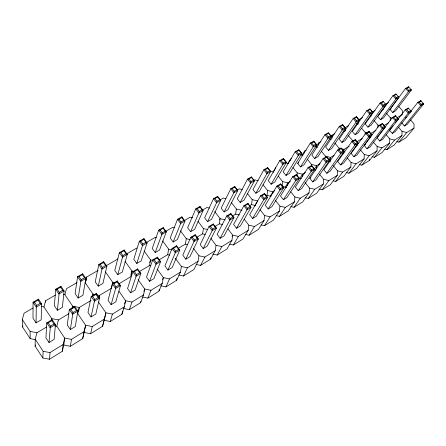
<?xml version="1.0" encoding="UTF-8"?>
<svg xmlns="http://www.w3.org/2000/svg" width="446" height="446" viewBox="0 0 446 446"><rect width="100%" height="100%" fill="white"/><g stroke="black" fill="none" stroke-linecap="round" stroke-linejoin="round"><path stroke-width="0.67" d="M396.884 141.65L398.869 142.157L406.044 137.702L414.022 128.052L414.044 123.955L410.493 119.89M54.78 325.836L56.809 326.232L64.709 338.074L63.811 345.037L62.245 351.342L49.528 359.247L42.833 357.993L35.134 346.219L35.212 339.211L36.962 332.738L46.484 327.052M36.048 322.865L36.271 307.082L36.644 305.415L34.498 302.182L33.054 302.237L33.01 318.26L36.048 322.865L41.155 319.854L41.679 303.955L38.462 299.132L33.054 302.237L36.271 307.082L41.679 303.955L40.252 303.33L38.105 300.108L38.462 299.132M190.598 231.719L198.883 212.987L203.12 210.534L202.071 209.86L199.992 207.111L200.003 206.426L195.766 208.856L187.643 227.767L190.598 231.719L194.646 229.333L203.12 210.534L200.003 206.426M384.809 149.137L386.816 149.65L394.158 145.089L401.974 135.484L402.036 131.314L398.462 127.188M185.809 259.193L194.021 241.52L198.364 238.917L197.288 238.264L195.17 235.421L195.192 234.663L190.843 237.25L182.804 255.112L185.809 259.193L189.963 256.667L198.364 238.917L195.192 234.663M372.103 156.713L374.484 157.31L381.993 152.644L389.642 143.094L389.748 138.845L386.152 134.659M390.205 120.47L390.272 117.733L386.297 113.145M383.209 109.577L383.248 108.233M359.448 164.552L361.862 165.154L369.55 160.376L377.009 150.882L377.165 146.561L373.335 142.062M377.818 127.846L377.918 125.07L373.921 120.409M369.935 138.059L369.985 136.844M370.81 116.791L370.894 114.739M369.55 160.376L369.6 159.161M42.833 357.993L43.139 351.297L35.212 339.211M45.537 302.065L45.598 300.755L55.432 295.074M346.492 172.58L348.945 173.182L356.817 168.293L364.081 158.86L364.276 154.461L360.429 149.889M365.185 134.391L365.268 132.573L361.695 128.37M357.006 145.825L357.101 143.974M357.168 142.737L357.229 141.505L362.275 138.494M358.16 123.475L358.266 121.384M333.223 180.803L335.71 181.405L343.771 176.399L350.829 167.033L351.08 162.55L347.211 157.906M352.245 141.494L352.318 140.256L348.092 135.238M173.154 242.011L180.636 223.546L184.995 221.021L183.908 220.352L181.817 217.553L181.862 216.834L177.502 219.337L170.188 237.98L173.154 242.011L177.318 239.552L184.995 221.021L181.862 216.834M343.81 153.156L344.039 149.377L349.207 146.294M345.171 131.118L345.394 127.478L348.772 125.521M318.996 189.071L322.157 189.829L330.414 184.7L337.254 175.406L337.555 170.84L333.229 165.6M338.966 149.388L339.049 148.128L334.801 143.032M49.032 342.528L50.409 326.115L48.229 322.832L46.763 322.865L45.949 337.856L49.032 342.528L54.128 339.423L55.427 324.554L52.16 319.659L46.763 322.865L50.03 327.788L55.427 324.554L54.011 323.958L51.831 320.685L52.16 319.659M167.93 270.086L175.295 252.737L179.766 250.055L178.651 249.409L176.521 246.515L176.577 245.724L172.1 248.389L164.914 265.933L167.93 270.086L172.201 267.488L179.766 250.055L176.577 245.724M51.569 320.635L51.714 318.6L43.931 306.937L41.238 306.402M330.207 161.937L330.531 157.449L334.054 155.342M331.919 138.227L332.142 135.138L334.444 133.806M49.528 359.247L50.024 352.591L63.098 344.529L64.709 338.074L71.46 339.373L84.138 331.551L85.632 325.251L77.749 313.644L79.26 307.484L91.001 300.47M305.058 197.701L308.27 198.459L316.732 193.202L323.339 183.992L323.696 179.337L319.347 174.012M325.363 157.471L325.463 156.189L321.187 151.016M316.409 168.984L316.682 165.717L320.055 163.699M318.405 144.872L318.561 142.982L320.925 141.616M290.775 206.543L294.037 207.306L302.706 201.915L309.067 192.795L309.479 188.045L305.109 182.637M311.364 166.414L311.531 164.451L307.238 159.194M57.411 310.265L59.246 292.359L57.105 289.198L55.666 289.259L54.384 305.755L57.411 310.265L62.368 307.344L64.112 290.97L60.901 286.254L55.666 289.259L58.878 294.003L64.112 290.97L62.741 290.34L60.6 287.185L60.901 286.254M302.237 176.856L302.488 174.191L305.371 172.468M304.473 152.95L304.651 151.027L306.346 150.046M276.124 215.608L279.441 216.377L288.333 210.846L294.432 201.826L294.906 196.981L290.759 191.791M296.93 176.254L297.259 172.92L292.938 167.585M287.648 185.597L287.932 182.882L290.296 181.472M290.262 160.571L290.396 159.267L291.556 158.598M155.219 252.587L161.842 234.418L166.336 231.82L165.204 231.151L163.108 228.302L163.186 227.549L158.698 230.13L152.242 248.483L155.219 252.587L159.501 250.061L166.336 231.82L163.186 227.549M261.105 224.907L264.472 225.676L273.593 220.006L279.413 211.086L279.954 206.147L275.366 200.338M278.276 176.181L282.619 181.606L282.101 186.367L286.767 187.476M149.538 281.292L156 264.3L160.61 261.534L159.451 260.893L157.31 257.944L157.405 257.119L152.788 259.862L146.505 277.061L149.538 281.292L153.931 278.616L160.61 261.534L157.405 257.119M272.796 193.614L273.002 191.797L274.708 190.776M245.462 234.395L249.113 235.22L258.474 229.406L264.004 220.597L264.606 215.552L259.996 209.648M265.855 196.067L267.02 195.37L267.6 190.52L263.068 184.783M62.245 351.342L63.098 344.529M229.64 244.191L233.353 245.01L242.959 239.045L248.177 230.359L248.851 225.208L244.218 219.203M249.292 205.957L251.544 204.608L252.191 199.657L247.223 193.302M212.764 254.103L217.174 255.067L227.036 248.94L231.926 240.383L232.673 235.126L227.861 228.809M232.188 216.171L235.655 214.097L236.374 209.04L231.385 202.579M72.403 308.086L72.676 306.168L64.91 294.734L63.594 294.466M70.356 329.533L72.971 312.618L76.456 310.533L77.816 311.141L75.302 326.522L70.356 329.533L67.285 324.956L69.331 309.457L74.56 306.352L77.816 311.141L72.592 314.274L69.331 309.457L70.791 309.407L74.281 307.333L74.56 306.352M196.073 264.428L200.555 265.392L210.685 259.098L215.228 250.685L216.048 245.311L210.813 238.348M214.587 226.674L219.343 223.836L220.134 218.679L214.704 211.555M136.771 263.463L142.491 245.618L147.113 242.942L145.942 242.278L143.835 239.374L143.958 238.588L139.33 241.247L133.783 259.288L136.771 263.463L141.176 260.865L147.113 242.942L143.958 238.588M210.685 259.098L210.891 257.782M63.811 345.037L70.373 346.291L71.46 339.373M78.139 298.04L81.139 279.714L84.523 277.758L85.838 278.399L82.945 295.207L78.139 298.04L75.118 293.619L77.571 276.687L82.644 273.777L85.838 278.399L80.765 281.331L77.571 276.687L79.003 276.615L82.387 274.669L82.644 273.777M130.606 292.827L136.108 276.213L140.864 273.37L139.654 272.735L137.507 269.724L137.641 268.86L132.886 271.686L127.562 288.512L130.606 292.827L135.127 290.073L140.864 273.37L137.641 268.86M178.918 275.031L183.484 276.002L193.893 269.535L198.063 261.272L198.966 255.781L193.302 248.149M196.814 237.289L202.584 233.843L203.454 228.575L197.89 221.177M78.624 311.297L79.26 307.484L72.676 306.168L72.213 308.019M86.056 280.807L86.719 276.988L98.114 270.404M160.632 285.797L165.94 286.906L176.638 280.255L180.413 272.16L181.405 266.546L175.306 258.217M178.249 248.377L185.363 244.124L186.316 238.744L180.323 230.677M176.638 280.255L176.962 278.427M142.497 297.003L147.905 298.112L158.899 291.277L162.26 283.355L163.342 277.618L157.137 269.022M158.993 259.873L167.663 254.699L168.694 249.197L162.679 240.985M159.016 290.653L159.255 289.404M111.115 304.702L115.598 288.506L120.504 285.568L119.244 284.938L117.086 281.872L117.27 280.969L112.364 283.885L108.066 300.303L111.115 304.702L115.776 301.864L120.504 285.568L117.27 280.969M117.794 274.652L122.544 257.158L127.311 254.404L126.095 253.746L123.977 250.78L124.139 249.961L119.372 252.698L114.795 270.399L117.794 274.652L122.327 271.982L127.311 254.404L124.139 249.961M123.152 308.392L129.351 309.641L140.663 302.611L143.584 294.878L144.755 289.008L138.132 279.703M139.347 271.603L149.455 265.571L150.581 259.946L144.136 251.02M70.373 346.291L82.716 338.62L84.138 331.551M82.716 338.62L85.632 325.251L92.244 326.55L104.542 318.962L105.925 312.813L98.466 302.003M140.663 302.611L140.919 301.334M92.746 295.414L93.013 294.098L85.275 282.887L86.719 276.988M84.177 332.465L90.61 333.714L102.591 326.271L103.946 320.256L110.262 321.505L121.903 314.274L124.35 306.742L125.627 300.738L118.976 291.249M121.903 314.274L122.594 311.007M91.045 316.933L94.814 299.556L98.192 297.532L99.497 298.151L95.84 314.006L91.045 316.933L87.979 312.445L91.19 296.467L96.252 293.457L99.497 298.151L94.435 301.184L91.19 296.467L92.645 296.412L96.024 294.399L96.252 293.457M98.259 286.176L102.346 267.461L105.63 265.565L106.895 266.217L102.926 283.422L98.259 286.176L95.249 281.839L98.795 264.511L103.712 261.685L106.895 266.217L101.978 269.061L98.795 264.511L100.222 264.428L103.505 262.543L103.712 261.685M90.61 333.714L92.244 326.55M99.023 297.376L99.475 295.414L111.439 288.267L112.76 282.385L105.434 271.932M98.85 298.09L99.475 295.414L96.888 294.89M126.095 253.746L122.912 255.58L122.544 257.158L119.372 252.698L120.794 252.609L123.977 250.78M119.244 284.938L115.971 286.901L115.598 288.506L112.364 283.885L113.814 283.818L117.086 281.872M92.539 296.105L93.013 294.098L94.953 294.494M145.942 242.278L142.854 244.062L142.491 245.618L139.33 241.247L140.746 241.147L143.835 239.374M139.654 272.735L136.482 274.63L136.108 276.213L132.886 271.686L134.33 271.614L137.507 269.724M165.204 231.151L162.21 232.884L161.842 234.418L158.698 230.13L160.108 230.025L163.108 228.302M159.451 260.893L156.373 262.739L156 264.3L152.788 259.862L154.227 259.778L157.31 257.944M183.908 220.352L180.998 222.03L180.636 223.546L177.502 219.337L178.907 219.226L181.817 217.553M178.651 249.409L175.663 251.198L175.295 252.737L172.1 248.389L173.533 248.294L176.521 246.515M202.071 209.86L199.245 211.488L198.883 212.987L195.766 208.856L197.165 208.739L199.992 207.111M197.288 238.264L194.389 239.998L194.021 241.52L190.843 237.25L192.271 237.149L195.17 235.421M217.626 196.307L217.654 196.97L214.905 198.548L213.511 198.671L216.617 202.724L220.731 200.343L219.722 199.663L216.973 201.252L216.617 202.724L207.568 221.712L204.63 217.826L213.511 198.671L217.626 196.307L220.731 200.343L211.51 219.387L207.568 221.712M213.266 223.925L213.283 224.65L210.462 226.328L209.04 226.434L212.207 230.621L216.427 228.096L215.39 227.438L212.575 229.121L212.207 230.621L203.198 248.6L200.204 244.592L209.04 226.434L213.266 223.925L216.427 228.096L207.234 246.142L203.198 248.6M234.763 186.473L234.819 187.108L232.149 188.641L230.76 188.77L233.849 192.75L237.852 190.436L236.876 189.751L234.206 191.295L233.849 192.75L224.093 211.967L221.166 208.148L230.76 188.77L234.763 186.473L237.852 190.436L227.928 209.704L224.093 211.967M230.827 213.489L230.872 214.186L228.135 215.814L226.724 215.925L229.874 220.04L233.972 217.581L232.974 216.918L230.236 218.557L229.874 220.04L220.112 238.298L217.135 234.356L226.724 215.925L230.827 213.489L233.972 217.581L224.043 235.901L220.112 238.298M251.433 176.906L251.516 177.514L248.913 179.008L247.536 179.141L250.607 183.055L254.499 180.803L253.562 180.117L250.964 181.617L250.607 183.055L240.177 202.484L237.266 198.726L247.536 179.141L251.433 176.906L254.499 180.803L243.917 200.276L240.177 202.484M247.898 203.343L247.976 204.012L245.311 205.595L243.906 205.718L247.039 209.754L251.026 207.362L250.061 206.699L247.402 208.288L247.039 209.754L236.575 228.268L233.609 224.399L243.906 205.718L247.898 203.343L251.026 207.362L240.4 225.938L236.575 228.268M267.645 167.601L267.756 168.187L265.225 169.636L263.854 169.775L266.914 173.622L270.7 171.431L269.797 170.74L267.265 172.201L266.914 173.622L255.848 193.241L252.949 189.55L263.854 169.775L267.645 167.601L270.7 171.431L259.488 191.094L255.848 193.241M264.495 193.48L264.601 194.121L262.014 195.66L260.615 195.788L263.731 199.752L267.606 197.427L266.68 196.758L264.093 198.308L263.731 199.752L252.603 218.501L249.654 214.699L260.615 195.788L264.495 193.48L267.606 197.427L256.327 216.232L252.603 218.501M282.742 159.718L283.427 158.547L283.561 159.105L281.103 160.515L279.737 160.66L282.775 164.44L286.466 162.305L285.591 161.614L283.132 163.035L282.775 164.44L271.118 184.237L268.236 180.608L279.737 160.66L283.427 158.547L286.466 162.305L274.664 182.141L271.118 184.237M280.64 183.886L280.774 184.505L278.259 185.999L276.866 186.133L279.965 190.024L283.734 187.766L282.842 187.091L280.322 188.597L279.965 190.024L268.208 208.99L265.275 205.255L276.866 186.133L280.64 183.886L283.734 187.766L271.837 206.782L268.208 208.99M298.792 149.728L298.954 150.263L296.557 151.64L295.196 151.791L298.223 155.503L301.814 153.424L300.972 152.733L298.575 154.115L298.223 155.503L285.998 175.462L283.132 171.888L295.196 151.791L298.792 149.728L301.814 153.424L289.46 173.416L285.998 175.462M295.603 175.724L296.35 174.553L296.512 175.144L294.059 176.599L292.676 176.733L295.759 180.563L299.428 178.367L298.564 177.686L296.116 179.153L295.759 180.563L283.416 199.73L280.495 196.05L292.676 176.733L296.35 174.553L299.428 178.367L286.951 197.572L283.416 199.73M313.031 142.296L313.755 141.137L313.939 141.65L311.609 142.993L310.254 143.149L313.265 146.801L316.76 144.777L315.946 144.08L313.616 145.429L313.265 146.801L300.509 166.904L297.655 163.387L310.254 143.149L313.755 141.137L316.76 144.777L303.888 164.909L300.509 166.904M311.642 165.466L311.832 166.029L309.446 167.451L308.069 167.59L311.13 171.353L314.703 169.212L313.873 168.532L311.486 169.959L311.13 171.353L298.235 190.698L295.33 187.08L308.069 167.59L311.642 165.466L314.703 169.212L301.68 188.602L298.235 190.698M56.809 326.232L58.432 319.921L68.823 313.711M64.91 294.734L66.465 288.696L77.052 282.574M330.536 135.651L328.267 136.967L327.916 138.321L314.664 158.553L311.826 155.096L324.928 134.725L328.334 132.769L331.322 136.348L327.916 138.321L324.928 134.725L326.271 134.569L328.546 133.265L331.322 136.348M326.539 156.613L326.745 157.159L324.42 158.542L323.055 158.681L326.098 162.383L329.577 160.298L328.78 159.618L326.455 161.006L326.098 162.383L312.679 181.896L309.792 178.339L323.055 158.681L326.539 156.613L329.577 160.298L316.041 179.85L312.679 181.896M344.758 127.439L342.779 125.086L340.56 126.363L339.222 126.525L342.199 130.059L345.516 128.136L344.758 127.439L342.545 128.716L342.199 130.059L328.473 150.413L325.647 147.007L339.222 126.525L342.545 124.612L345.516 128.136L331.685 148.518L328.473 150.413M343.297 150.932L341.274 148.512L339.01 149.862L337.65 150.007L340.683 153.647L344.072 151.618L343.297 150.932L341.034 152.287L340.683 153.647L326.773 173.316L323.896 169.809L337.65 150.007L341.045 147.994L344.072 151.618L330.046 171.32L326.773 173.316M112.409 283.728L112.76 282.385L114.661 282.775M358.623 119.433L356.649 117.12L354.486 118.357L353.16 118.524L356.12 122.003L359.353 120.13L358.623 119.433L356.46 120.676L356.12 122.003L341.948 142.464L339.138 139.107L353.16 118.524L356.399 116.662L359.353 120.13L345.087 140.613L341.948 142.464M357.441 142.475L355.434 140.094L353.226 141.404L351.877 141.555L354.888 145.134L358.188 143.155L357.441 142.475L355.239 143.79L354.888 145.134L340.515 164.942L337.655 161.491L351.877 141.555L355.183 139.592L358.188 143.155L343.71 162.991L340.515 164.942M51.218 320.496L51.714 318.6L58.432 319.921M372.142 111.623L370.18 109.342L368.073 110.558L366.751 110.725L369.689 114.148L372.85 112.32L372.142 111.623L370.035 112.838L369.689 114.148L355.105 134.703L352.312 131.403L366.751 110.725L369.912 108.908L372.85 112.32L358.166 132.897L355.105 134.703M371.234 134.224L369.238 131.882L367.086 133.164L365.737 133.315L368.736 136.838L371.953 134.909L371.234 134.224L369.082 135.512L368.736 136.838L353.923 156.769L351.086 153.374L365.737 133.315L368.965 131.403L371.953 134.909L357.045 154.868L353.923 156.769M383.097 101.342L383.382 101.76L381.324 102.942L380.009 103.115L382.936 106.483L386.013 104.704L385.327 104.002L383.276 105.189L382.936 106.483L367.95 127.127L365.174 123.876L380.009 103.115L383.097 101.342L386.013 104.704L370.944 125.365L367.95 127.127M384.675 126.185L382.69 123.876L380.594 125.125L379.256 125.287L382.233 128.749L385.372 126.87L384.675 126.185L382.579 127.439L382.233 128.749L367.013 148.797L364.187 145.452L379.256 125.287L382.4 123.414L385.372 126.87L370.063 146.94L367.013 148.797M395.959 93.961L396.26 94.362L394.253 95.516L392.948 95.689L395.853 99.006L398.858 97.267L398.2 96.57L396.193 97.73L395.853 99.006L380.499 119.729L377.74 116.523L392.948 95.689L395.959 93.961L398.858 97.267L383.421 118.006L380.499 119.729M104.113 319.631L105.925 312.813L112.414 314.107L124.35 306.742M102.591 326.271L104.542 318.962M394.671 116.724L395.507 115.626L395.819 116.071L393.773 117.287L392.441 117.449L395.401 120.86L398.462 119.026L397.787 118.341L395.747 119.561L395.401 120.86L379.797 141.008L376.987 137.714L392.441 117.449L395.507 115.626L398.462 119.026L382.774 139.197L379.797 141.008M408.514 86.753L408.837 87.143L406.875 88.263L405.576 88.442L408.464 91.709L411.402 90.014L410.76 89.317L408.804 90.443L408.464 91.709L392.759 112.498L390.016 109.337L405.576 88.442L408.514 86.753L411.402 90.014L395.619 110.814L392.759 112.498M392.279 133.404L395.184 131.631L411.234 111.372L410.582 110.686L408.592 111.879L408.246 113.167L392.279 133.404L389.486 130.16L392.904 125.755M35.134 346.219L35.468 344.953M404.472 125.973L407.315 124.244L423.7 103.907L423.07 103.221L421.124 104.381L420.784 105.652L404.472 125.973L401.695 122.778M43.931 306.937L45.598 300.755M35.496 339.64L30.166 338.625L22.579 327.018L22.924 325.781M22.579 327.018L22.3 319.52L24.09 313.187L33.037 308.019M110.262 321.505L112.414 314.107M130.946 274.184L131.944 271.001L125.025 261.289M124.596 303.927L125.627 300.738L131.988 302.031L143.584 294.878M129.351 309.641L131.988 302.031M149.65 262.543L150.581 259.946L152.616 260.38M143.852 291.428L144.755 289.008L150.999 290.301L162.26 283.355M147.905 298.112L150.999 290.301M162.561 279.475L163.342 277.618L169.469 278.912L180.413 272.16M165.94 286.906L169.469 278.912M183.484 276.002L187.42 267.834L198.063 261.272M219.527 219.878L220.134 218.679L225.185 219.828M200.555 265.392L204.876 257.069L215.228 250.685M217.174 255.067L221.857 246.593L231.926 240.383M232.02 236.28L232.673 235.126L238.376 236.402L248.177 230.359M273.342 171.933L275.779 167.713M254.694 206.102L257.688 200.945L252.191 199.657M233.353 245.01L238.376 236.402M287.993 163.269L290.396 159.267M270.198 196.43L273.002 191.797L267.6 190.52M249.113 235.22L254.46 226.484L264.004 220.597M301.791 155.632L304.651 151.027M284.988 187.56L287.932 182.882L282.619 181.606M264.472 225.676L270.12 216.823L279.413 211.086M315.963 147.041L318.561 142.982M299.595 178.634L302.488 174.191L297.259 172.92M332.142 135.138L317.953 156.613L314.664 158.553M279.441 216.377L285.373 207.412L294.432 201.826M314.051 169.636L316.682 165.717L311.531 164.451M294.037 207.306L300.236 198.241L309.067 192.795M328.97 159.701L330.531 157.449L325.463 156.189M308.27 198.459L314.731 189.305L323.339 183.992M342.835 151.083L344.039 149.377L339.049 148.128M322.157 189.829L328.858 180.585L337.254 175.406M368.145 132.518L368.965 131.403L369.238 131.882M335.71 181.405L342.639 172.084L350.829 167.033M348.945 173.182L356.086 163.793L364.081 158.86M361.862 165.154L369.21 155.693L377.009 150.882M395.468 122.455L396.327 121.357M397.18 120.258L405.308 109.805L408.296 108.027L411.234 111.372L408.246 113.167L405.308 109.805L406.629 109.638L408.625 108.45L408.296 108.027M405.525 117.939L406.373 116.863M410.627 111.483L417.857 102.346L420.779 100.612L423.7 103.907L420.784 105.652L417.857 102.346L419.173 102.179L421.124 101.019L420.779 100.612L419.926 101.688M374.484 157.31L382.021 147.793L389.642 143.094M386.816 149.65L394.532 140.077L401.974 135.484M398.869 142.157L406.752 132.534L414.022 128.052M309.792 178.339L310.912 177.659M364.187 145.452L365.714 144.532M119.099 283.695L130.717 276.754L131.944 271.001L133.806 271.397M370.108 133.811L376 130.293M383.839 125.616L388.444 122.867M396.661 117.956L402.286 114.6L402.348 110.569L398.835 106.549M50.409 326.115L54.011 323.958M48.229 322.832L51.831 320.685M297.655 163.387L298.781 162.729M390.016 109.337L391.159 108.668M36.644 305.415L40.252 303.33M59.246 292.359L62.741 290.34M106.388 265.621L118.039 258.886M126.692 253.885L136.822 248.032M146.388 242.501L155.08 237.478L156.412 237.768M165.7 231.34L172.836 227.215L174.799 227.65M184.326 220.575L190.113 217.224L192.683 217.81M202.155 210.267L206.927 207.507L209.458 208.087M219.817 200.059L223.301 198.046L225.782 198.621M236.843 190.219L239.246 188.831L242.301 189.55M253.612 180.524L254.783 179.85L258.162 180.658M358.93 119.651L362.481 117.599M372.137 112.018L375.03 110.346M385.032 104.565L388.421 102.608M34.498 302.182L38.105 300.108M57.105 289.198L60.6 287.185M43.139 351.297L50.024 352.591M22.3 319.52L30.105 331.423L36.962 332.738M149.455 265.571L150.815 265.861M181.405 266.546L187.42 267.834M167.663 254.699L169.664 255.129M168.694 249.197L172.028 249.922M198.966 255.781L204.876 257.069M185.363 244.124L187.337 244.559M186.316 238.744L190.241 239.608M216.048 245.311L221.857 246.593M203.454 228.575L207.312 229.439M202.584 233.843L205.166 234.418M248.851 225.208L254.46 226.484M219.343 223.836L222.515 224.555M235.655 214.097L239.396 214.955M236.374 209.04L241.961 210.334M264.606 215.552L270.12 216.823M251.544 204.608L255.224 205.467M279.954 206.147L285.373 207.412M267.02 195.37L271.09 196.329M294.906 196.981L300.236 198.241M309.479 188.045L314.731 189.305M269.925 171.097L273.911 172.061M298.77 178.06L301.396 178.695M323.696 179.337L328.858 180.585M285.34 162.723L288.612 163.526M313.722 169.658L315.657 170.132M337.555 170.84L342.639 172.084M351.08 162.55L356.086 163.793M301.017 154.723L302.945 155.197M328.295 161.463L329.566 161.775M315.032 146.6L317.563 147.236M342.517 153.469L343.771 153.786M364.276 154.461L369.21 155.693M352.318 140.256L354.157 140.724M355.39 141.036L357.229 141.505M377.165 146.561L382.021 147.793M329.332 138.834L331.205 139.308M343.286 131.258L344.518 131.57M365.268 132.573L367.086 133.036M389.748 138.845L394.532 140.077M377.918 125.07L379.708 125.532M402.036 131.314L406.752 132.534M356.304 123.698L358.121 124.172M390.272 117.733L392.29 118.262M406.875 88.263L408.804 90.443M419.173 102.179L421.124 104.381M394.253 95.516L396.193 97.73M406.629 109.638L408.592 111.879M381.324 102.942L383.276 105.189M393.773 117.287L395.747 119.561M368.073 110.558L370.035 112.838M380.594 125.125L382.579 127.439M354.486 118.357L356.46 120.676M367.086 133.164L369.082 135.512M340.56 126.363L342.545 128.716M353.226 141.404L355.239 143.79M326.271 134.569L328.267 136.967M339.01 149.862L341.034 152.287M313.939 141.65L315.946 144.08M326.745 157.159L328.78 159.618M311.609 142.993L313.616 145.429M324.42 158.542L326.455 161.006M298.954 150.263L300.972 152.733M311.832 166.029L313.873 168.532M296.557 151.64L298.575 154.115M309.446 167.451L311.486 169.959M283.561 159.105L285.591 161.614M296.512 175.144L298.564 177.686M281.103 160.515L283.132 163.035M294.059 176.599L296.116 179.153M267.756 168.187L269.797 170.74M280.774 184.505L282.842 187.091M265.225 169.636L267.265 172.201M278.259 185.999L280.322 188.597M251.516 177.514L253.562 180.117M264.601 194.121L266.68 196.758M248.913 179.008L250.964 181.617M262.014 195.66L264.093 198.308M234.819 187.108L236.876 189.751M247.976 204.012L250.061 206.699M232.149 188.641L234.206 191.295M245.311 205.595L247.402 208.288M217.654 196.97L219.722 199.663M230.872 214.186L232.974 216.918M214.905 198.548L216.973 201.252M228.135 215.814L230.236 218.557M213.283 224.65L215.39 227.438M197.165 208.739L199.245 211.488M210.462 226.328L212.575 229.121M178.907 219.226L180.998 222.03M192.271 237.149L194.389 239.998M160.108 230.025L162.21 232.884M173.533 248.294L175.663 251.198M140.746 241.147L142.854 244.062M154.227 259.778L156.373 262.739M120.794 252.609L122.912 255.58M134.33 271.614L136.482 274.63M103.505 262.543L105.63 265.565M100.222 264.428L102.346 267.461M113.814 283.818L115.971 286.901M82.387 274.669L84.523 277.758M96.024 294.399L98.192 297.532M79.003 276.615L81.139 279.714M92.645 296.412L94.814 299.556M74.281 307.333L76.456 310.533M70.791 309.407L72.971 312.618M382.4 123.414L382.69 123.876M369.912 108.908L370.18 109.342M356.399 116.662L356.649 117.12M355.183 139.592L355.434 140.094M342.545 124.612L342.779 125.086M341.045 147.994L341.274 148.512M328.334 132.769L328.546 133.265M30.105 331.423L30.166 338.625"/></g></svg>
